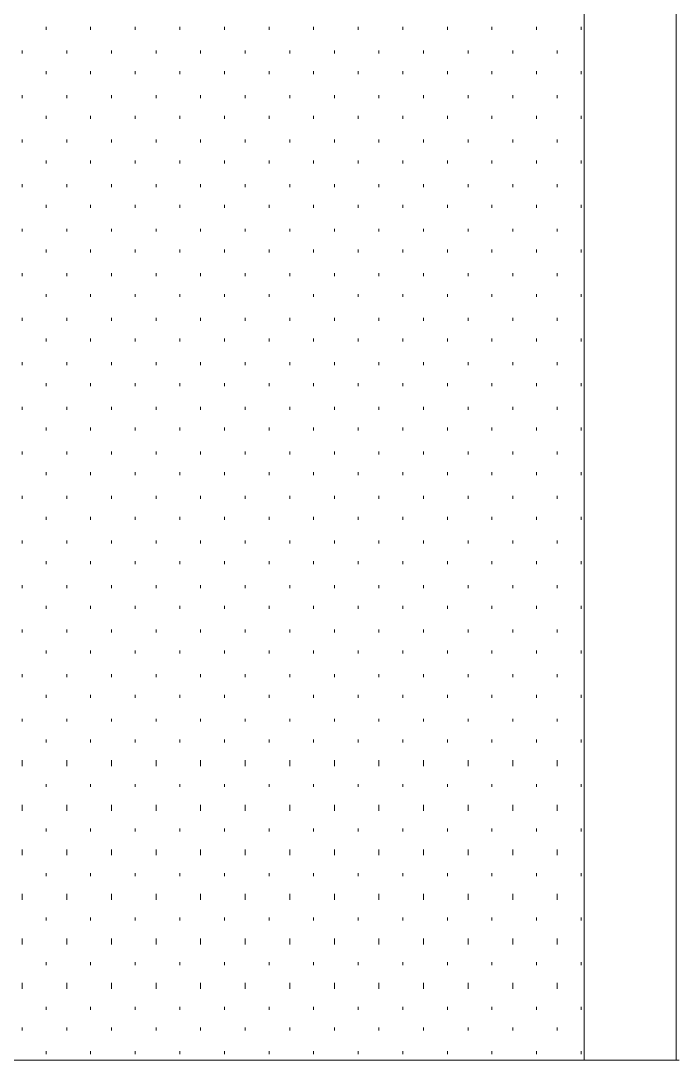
# Model space of a CAD drawing. Header units: inches. Extents: x -6061 to 13621, y -296 to 7483.
# Drawn here: x -5636.98 to -5619.24, y -184.56 to -156.53 of the extents above; entities that cross this region are included whole.
import ezdxf

# ---------------------------------------------------------------- set-up
doc = ezdxf.new("R2010")
doc.units = ezdxf.units.IN
doc.header["$MEASUREMENT"] = 0
doc.layers.get('0').update_dxf_attribs({"linetype": 'CONTINUOUS'})

msp = doc.modelspace()

# ---------------------------------------------------------------- linework, layer by layer
at = {"color": 7, "linetype": 'Continuous', "lineweight": 9, "true_color": 0x000007}
for p, q in [((-5621.8023, -184.55973), (-5621.8023, -92.53575)), ((-5619.31949, -184.55973), (-5619.31949, -92.53575)), ((-5621.8023, -184.55973), (-5621.8023, -95.01855)), ((-5621.8023, -184.55973), (-5657.84302, -184.55973)), ((-5657.84302, -184.55973), (-5621.8023, -184.55973)), ((-5619.31949, -184.55973), (-5621.8023, -184.55973)), ((-5621.8023, -184.55973), (-5619.31949, -184.55973))]:
    msp.add_line(p, q, dxfattribs=at)
at = {"color": 7, "linetype": 'Continuous', "lineweight": 18, "true_color": 0x000007}
for p, q in [((-5619.31949, -92.53575), (-5619.31949, -184.55973)), ((-5619.2394, -184.55973), (-5619.31949, -184.55973)), ((-5619.31949, -184.55973), (-5619.2394, -184.55973))]:
    msp.add_line(p, q, dxfattribs=at)
at = {"color": 7, "linetype": 'Continuous', "lineweight": 9, "true_color": 0xffffff}
for p, q in [((-5636.29868, -156.76833), (-5636.29868, -156.68824)), ((-5635.09732, -156.76833), (-5635.09732, -156.68824)), ((-5633.89596, -156.76833), (-5633.89596, -156.68824)), ((-5632.69461, -156.76833), (-5632.69461, -156.68824)), ((-5631.49325, -156.76833), (-5631.49325, -156.68824)), ((-5630.29189, -156.76833), (-5630.29189, -156.68824)), ((-5629.09053, -156.76833), (-5629.09053, -156.68824)), ((-5627.88918, -156.76833), (-5627.88918, -156.68824)), ((-5626.68782, -156.76833), (-5626.68782, -156.68824)), ((-5625.48646, -156.76833), (-5625.48646, -156.68824)), ((-5624.2851, -156.76833), (-5624.2851, -156.68824)), ((-5623.08375, -156.76833), (-5623.08375, -156.68824)), ((-5621.88239, -156.76833), (-5621.88239, -156.68824)), ((-5636.9394, -157.40905), (-5636.9394, -157.32896)), ((-5635.73805, -157.40905), (-5635.73805, -157.32896)), ((-5634.53669, -157.40905), (-5634.53669, -157.32896)), ((-5633.33533, -157.40905), (-5633.33533, -157.32896)), ((-5632.13397, -157.40905), (-5632.13397, -157.32896)), ((-5630.93262, -157.40905), (-5630.93262, -157.32896)), ((-5629.73126, -157.40905), (-5629.73126, -157.32896)), ((-5628.5299, -157.40905), (-5628.5299, -157.32896)), ((-5627.32854, -157.40905), (-5627.32854, -157.32896)), ((-5626.12719, -157.40905), (-5626.12719, -157.32896)), ((-5624.92583, -157.40905), (-5624.92583, -157.32896)), ((-5623.72447, -157.40905), (-5623.72447, -157.32896)), ((-5622.52311, -157.40905), (-5622.52311, -157.32896)), ((-5636.29868, -157.96968), (-5636.29868, -157.88959)), ((-5635.09732, -157.96968), (-5635.09732, -157.88959)), ((-5633.89596, -157.96968), (-5633.89596, -157.88959)), ((-5632.69461, -157.96968), (-5632.69461, -157.88959)), ((-5631.49325, -157.96968), (-5631.49325, -157.88959)), ((-5630.29189, -157.96968), (-5630.29189, -157.88959)), ((-5629.09053, -157.96968), (-5629.09053, -157.88959)), ((-5627.88918, -157.96968), (-5627.88918, -157.88959)), ((-5626.68782, -157.96968), (-5626.68782, -157.88959)), ((-5625.48646, -157.96968), (-5625.48646, -157.88959)), ((-5624.2851, -157.96968), (-5624.2851, -157.88959)), ((-5623.08375, -157.96968), (-5623.08375, -157.88959)), ((-5621.88239, -157.96968), (-5621.88239, -157.88959)), ((-5636.9394, -158.61041), (-5636.9394, -158.53032)), ((-5635.73805, -158.61041), (-5635.73805, -158.53032)), ((-5634.53669, -158.61041), (-5634.53669, -158.53032)), ((-5633.33533, -158.61041), (-5633.33533, -158.53032)), ((-5632.13397, -158.61041), (-5632.13397, -158.53032)), ((-5630.93262, -158.61041), (-5630.93262, -158.53032)), ((-5629.73126, -158.61041), (-5629.73126, -158.53032)), ((-5628.5299, -158.61041), (-5628.5299, -158.53032)), ((-5627.32854, -158.61041), (-5627.32854, -158.53032)), ((-5626.12719, -158.61041), (-5626.12719, -158.53032)), ((-5624.92583, -158.61041), (-5624.92583, -158.53032)), ((-5623.72447, -158.61041), (-5623.72447, -158.53032)), ((-5622.52311, -158.61041), (-5622.52311, -158.53032)), ((-5636.29868, -159.17104), (-5636.29868, -159.09095)), ((-5635.09732, -159.17104), (-5635.09732, -159.09095)), ((-5633.89596, -159.17104), (-5633.89596, -159.09095)), ((-5632.69461, -159.17104), (-5632.69461, -159.09095)), ((-5631.49325, -159.17104), (-5631.49325, -159.09095)), ((-5630.29189, -159.17104), (-5630.29189, -159.09095)), ((-5629.09053, -159.17104), (-5629.09053, -159.09095)), ((-5627.88918, -159.17104), (-5627.88918, -159.09095)), ((-5626.68782, -159.17104), (-5626.68782, -159.09095)), ((-5625.48646, -159.17104), (-5625.48646, -159.09095)), ((-5624.2851, -159.17104), (-5624.2851, -159.09095)), ((-5623.08375, -159.17104), (-5623.08375, -159.09095)), ((-5621.88239, -159.17104), (-5621.88239, -159.09095)), ((-5636.9394, -159.81176), (-5636.9394, -159.73167)), ((-5635.73805, -159.81176), (-5635.73805, -159.73167)), ((-5634.53669, -159.81176), (-5634.53669, -159.73167)), ((-5633.33533, -159.81176), (-5633.33533, -159.73167)), ((-5632.13397, -159.81176), (-5632.13397, -159.73167)), ((-5630.93262, -159.81176), (-5630.93262, -159.73167)), ((-5629.73126, -159.81176), (-5629.73126, -159.73167)), ((-5628.5299, -159.81176), (-5628.5299, -159.73167)), ((-5627.32854, -159.81176), (-5627.32854, -159.73167)), ((-5626.12719, -159.81176), (-5626.12719, -159.73167)), ((-5624.92583, -159.81176), (-5624.92583, -159.73167)), ((-5623.72447, -159.81176), (-5623.72447, -159.73167)), ((-5622.52311, -159.81176), (-5622.52311, -159.73167)), ((-5636.29868, -160.3724), (-5636.29868, -160.29231)), ((-5635.09732, -160.3724), (-5635.09732, -160.29231)), ((-5633.89596, -160.3724), (-5633.89596, -160.29231)), ((-5632.69461, -160.3724), (-5632.69461, -160.29231)), ((-5631.49325, -160.3724), (-5631.49325, -160.29231)), ((-5630.29189, -160.3724), (-5630.29189, -160.29231)), ((-5629.09053, -160.3724), (-5629.09053, -160.29231)), ((-5627.88918, -160.3724), (-5627.88918, -160.29231)), ((-5626.68782, -160.3724), (-5626.68782, -160.29231)), ((-5625.48646, -160.3724), (-5625.48646, -160.29231)), ((-5624.2851, -160.3724), (-5624.2851, -160.29231)), ((-5623.08375, -160.3724), (-5623.08375, -160.29231)), ((-5621.88239, -160.3724), (-5621.88239, -160.29231)), ((-5636.9394, -161.01312), (-5636.9394, -160.93303)), ((-5635.73805, -161.01312), (-5635.73805, -160.93303)), ((-5634.53669, -161.01312), (-5634.53669, -160.93303)), ((-5633.33533, -161.01312), (-5633.33533, -160.93303)), ((-5632.13397, -161.01312), (-5632.13397, -160.93303)), ((-5630.93262, -161.01312), (-5630.93262, -160.93303)), ((-5629.73126, -161.01312), (-5629.73126, -160.93303)), ((-5628.5299, -161.01312), (-5628.5299, -160.93303)), ((-5627.32854, -161.01312), (-5627.32854, -160.93303)), ((-5626.12719, -161.01312), (-5626.12719, -160.93303)), ((-5624.92583, -161.01312), (-5624.92583, -160.93303)), ((-5623.72447, -161.01312), (-5623.72447, -160.93303)), ((-5622.52311, -161.01312), (-5622.52311, -160.93303)), ((-5636.29868, -161.57376), (-5636.29868, -161.49367)), ((-5635.09732, -161.57376), (-5635.09732, -161.49367)), ((-5633.89596, -161.57376), (-5633.89596, -161.49367)), ((-5632.69461, -161.57376), (-5632.69461, -161.49367)), ((-5631.49325, -161.57376), (-5631.49325, -161.49367)), ((-5630.29189, -161.57376), (-5630.29189, -161.49367)), ((-5629.09053, -161.57376), (-5629.09053, -161.49367)), ((-5627.88918, -161.57376), (-5627.88918, -161.49367)), ((-5626.68782, -161.57376), (-5626.68782, -161.49367)), ((-5625.48646, -161.57376), (-5625.48646, -161.49367)), ((-5624.2851, -161.57376), (-5624.2851, -161.49367)), ((-5623.08375, -161.57376), (-5623.08375, -161.49367)), ((-5621.88239, -161.57376), (-5621.88239, -161.49367)), ((-5636.9394, -162.21448), (-5636.9394, -162.13439)), ((-5635.73805, -162.21448), (-5635.73805, -162.13439)), ((-5634.53669, -162.21448), (-5634.53669, -162.13439)), ((-5633.33533, -162.21448), (-5633.33533, -162.13439)), ((-5632.13397, -162.21448), (-5632.13397, -162.13439)), ((-5630.93262, -162.21448), (-5630.93262, -162.13439)), ((-5629.73126, -162.21448), (-5629.73126, -162.13439)), ((-5628.5299, -162.21448), (-5628.5299, -162.13439)), ((-5627.32854, -162.21448), (-5627.32854, -162.13439)), ((-5626.12719, -162.21448), (-5626.12719, -162.13439)), ((-5624.92583, -162.21448), (-5624.92583, -162.13439)), ((-5623.72447, -162.21448), (-5623.72447, -162.13439)), ((-5622.52311, -162.21448), (-5622.52311, -162.13439)), ((-5636.29868, -162.77511), (-5636.29868, -162.69502)), ((-5635.09732, -162.77511), (-5635.09732, -162.69502)), ((-5633.89596, -162.77511), (-5633.89596, -162.69502)), ((-5632.69461, -162.77511), (-5632.69461, -162.69502)), ((-5631.49325, -162.77511), (-5631.49325, -162.69502)), ((-5630.29189, -162.77511), (-5630.29189, -162.69502)), ((-5629.09053, -162.77511), (-5629.09053, -162.69502)), ((-5627.88918, -162.77511), (-5627.88918, -162.69502)), ((-5626.68782, -162.77511), (-5626.68782, -162.69502)), ((-5625.48646, -162.77511), (-5625.48646, -162.69502)), ((-5624.2851, -162.77511), (-5624.2851, -162.69502)), ((-5623.08375, -162.77511), (-5623.08375, -162.69502)), ((-5621.88239, -162.77511), (-5621.88239, -162.69502)), ((-5636.9394, -163.41584), (-5636.9394, -163.33575)), ((-5635.73805, -163.41584), (-5635.73805, -163.33575)), ((-5634.53669, -163.41584), (-5634.53669, -163.33575)), ((-5633.33533, -163.41584), (-5633.33533, -163.33575)), ((-5632.13397, -163.41584), (-5632.13397, -163.33575)), ((-5630.93262, -163.41584), (-5630.93262, -163.33575)), ((-5629.73126, -163.41584), (-5629.73126, -163.33575)), ((-5628.5299, -163.41584), (-5628.5299, -163.33575)), ((-5627.32854, -163.41584), (-5627.32854, -163.33575)), ((-5626.12719, -163.41584), (-5626.12719, -163.33575)), ((-5624.92583, -163.41584), (-5624.92583, -163.33575)), ((-5623.72447, -163.41584), (-5623.72447, -163.33575)), ((-5622.52311, -163.41584), (-5622.52311, -163.33575)), ((-5636.29868, -163.97647), (-5636.29868, -163.89638)), ((-5635.09732, -163.97647), (-5635.09732, -163.89638)), ((-5633.89596, -163.97647), (-5633.89596, -163.89638)), ((-5632.69461, -163.97647), (-5632.69461, -163.89638)), ((-5631.49325, -163.97647), (-5631.49325, -163.89638)), ((-5630.29189, -163.97647), (-5630.29189, -163.89638)), ((-5629.09053, -163.97647), (-5629.09053, -163.89638)), ((-5627.88918, -163.97647), (-5627.88918, -163.89638)), ((-5626.68782, -163.97647), (-5626.68782, -163.89638)), ((-5625.48646, -163.97647), (-5625.48646, -163.89638)), ((-5624.2851, -163.97647), (-5624.2851, -163.89638)), ((-5623.08375, -163.97647), (-5623.08375, -163.89638)), ((-5621.88239, -163.97647), (-5621.88239, -163.89638)), ((-5636.9394, -164.61719), (-5636.9394, -164.5371)), ((-5635.73805, -164.61719), (-5635.73805, -164.5371)), ((-5634.53669, -164.61719), (-5634.53669, -164.5371)), ((-5633.33533, -164.61719), (-5633.33533, -164.5371)), ((-5632.13397, -164.61719), (-5632.13397, -164.5371)), ((-5630.93262, -164.61719), (-5630.93262, -164.5371)), ((-5629.73126, -164.61719), (-5629.73126, -164.5371)), ((-5628.5299, -164.61719), (-5628.5299, -164.5371)), ((-5627.32854, -164.61719), (-5627.32854, -164.5371)), ((-5626.12719, -164.61719), (-5626.12719, -164.5371)), ((-5624.92583, -164.61719), (-5624.92583, -164.5371)), ((-5623.72447, -164.61719), (-5623.72447, -164.5371)), ((-5622.52311, -164.61719), (-5622.52311, -164.5371)), ((-5636.29868, -165.17783), (-5636.29868, -165.09774)), ((-5635.09732, -165.17783), (-5635.09732, -165.09774)), ((-5633.89596, -165.17783), (-5633.89596, -165.09774)), ((-5632.69461, -165.17783), (-5632.69461, -165.09774)), ((-5631.49325, -165.17783), (-5631.49325, -165.09774)), ((-5630.29189, -165.17783), (-5630.29189, -165.09774)), ((-5629.09053, -165.17783), (-5629.09053, -165.09774)), ((-5627.88918, -165.17783), (-5627.88918, -165.09774)), ((-5626.68782, -165.17783), (-5626.68782, -165.09774)), ((-5625.48646, -165.17783), (-5625.48646, -165.09774)), ((-5624.2851, -165.17783), (-5624.2851, -165.09774)), ((-5623.08375, -165.17783), (-5623.08375, -165.09774)), ((-5621.88239, -165.17783), (-5621.88239, -165.09774)), ((-5636.9394, -165.81855), (-5636.9394, -165.73846)), ((-5635.73805, -165.81855), (-5635.73805, -165.73846)), ((-5634.53669, -165.81855), (-5634.53669, -165.73846)), ((-5633.33533, -165.81855), (-5633.33533, -165.73846)), ((-5632.13397, -165.81855), (-5632.13397, -165.73846)), ((-5630.93262, -165.81855), (-5630.93262, -165.73846)), ((-5629.73126, -165.81855), (-5629.73126, -165.73846)), ((-5628.5299, -165.81855), (-5628.5299, -165.73846)), ((-5627.32854, -165.81855), (-5627.32854, -165.73846)), ((-5626.12719, -165.81855), (-5626.12719, -165.73846)), ((-5624.92583, -165.81855), (-5624.92583, -165.73846)), ((-5623.72447, -165.81855), (-5623.72447, -165.73846)), ((-5622.52311, -165.81855), (-5622.52311, -165.73846)), ((-5636.29868, -166.37919), (-5636.29868, -166.2991)), ((-5635.09732, -166.37919), (-5635.09732, -166.2991)), ((-5633.89596, -166.37919), (-5633.89596, -166.2991)), ((-5632.69461, -166.37919), (-5632.69461, -166.2991)), ((-5631.49325, -166.37919), (-5631.49325, -166.2991)), ((-5630.29189, -166.37919), (-5630.29189, -166.2991)), ((-5629.09053, -166.37919), (-5629.09053, -166.2991)), ((-5627.88918, -166.37919), (-5627.88918, -166.2991)), ((-5626.68782, -166.37919), (-5626.68782, -166.2991)), ((-5625.48646, -166.37919), (-5625.48646, -166.2991)), ((-5624.2851, -166.37919), (-5624.2851, -166.2991)), ((-5623.08375, -166.37919), (-5623.08375, -166.2991)), ((-5621.88239, -166.37919), (-5621.88239, -166.2991)), ((-5636.9394, -167.01991), (-5636.9394, -166.93982)), ((-5635.73805, -167.01991), (-5635.73805, -166.93982)), ((-5634.53669, -167.01991), (-5634.53669, -166.93982)), ((-5633.33533, -167.01991), (-5633.33533, -166.93982)), ((-5632.13397, -167.01991), (-5632.13397, -166.93982)), ((-5630.93262, -167.01991), (-5630.93262, -166.93982)), ((-5629.73126, -167.01991), (-5629.73126, -166.93982)), ((-5628.5299, -167.01991), (-5628.5299, -166.93982)), ((-5627.32854, -167.01991), (-5627.32854, -166.93982)), ((-5626.12719, -167.01991), (-5626.12719, -166.93982)), ((-5624.92583, -167.01991), (-5624.92583, -166.93982)), ((-5623.72447, -167.01991), (-5623.72447, -166.93982)), ((-5622.52311, -167.01991), (-5622.52311, -166.93982)), ((-5636.29868, -167.58054), (-5636.29868, -167.50045)), ((-5635.09732, -167.58054), (-5635.09732, -167.50045)), ((-5633.89596, -167.58054), (-5633.89596, -167.50045)), ((-5632.69461, -167.58054), (-5632.69461, -167.50045)), ((-5631.49325, -167.58054), (-5631.49325, -167.50045)), ((-5630.29189, -167.58054), (-5630.29189, -167.50045)), ((-5629.09053, -167.58054), (-5629.09053, -167.50045)), ((-5627.88918, -167.58054), (-5627.88918, -167.50045)), ((-5626.68782, -167.58054), (-5626.68782, -167.50045)), ((-5625.48646, -167.58054), (-5625.48646, -167.50045)), ((-5624.2851, -167.58054), (-5624.2851, -167.50045)), ((-5623.08375, -167.58054), (-5623.08375, -167.50045)), ((-5621.88239, -167.58054), (-5621.88239, -167.50045)), ((-5636.9394, -168.22127), (-5636.9394, -168.14118)), ((-5635.73805, -168.22127), (-5635.73805, -168.14118)), ((-5634.53669, -168.22127), (-5634.53669, -168.14118)), ((-5633.33533, -168.22127), (-5633.33533, -168.14118)), ((-5632.13397, -168.22127), (-5632.13397, -168.14118)), ((-5630.93262, -168.22127), (-5630.93262, -168.14118)), ((-5629.73126, -168.22127), (-5629.73126, -168.14118)), ((-5628.5299, -168.22127), (-5628.5299, -168.14118)), ((-5627.32854, -168.22127), (-5627.32854, -168.14118)), ((-5626.12719, -168.22127), (-5626.12719, -168.14118)), ((-5624.92583, -168.22127), (-5624.92583, -168.14118)), ((-5623.72447, -168.22127), (-5623.72447, -168.14118)), ((-5622.52311, -168.22127), (-5622.52311, -168.14118)), ((-5636.29868, -168.7819), (-5636.29868, -168.70181)), ((-5635.09732, -168.7819), (-5635.09732, -168.70181)), ((-5633.89596, -168.7819), (-5633.89596, -168.70181)), ((-5632.69461, -168.7819), (-5632.69461, -168.70181)), ((-5631.49325, -168.7819), (-5631.49325, -168.70181)), ((-5630.29189, -168.7819), (-5630.29189, -168.70181)), ((-5629.09053, -168.7819), (-5629.09053, -168.70181)), ((-5627.88918, -168.7819), (-5627.88918, -168.70181)), ((-5626.68782, -168.7819), (-5626.68782, -168.70181)), ((-5625.48646, -168.7819), (-5625.48646, -168.70181)), ((-5624.2851, -168.7819), (-5624.2851, -168.70181)), ((-5623.08375, -168.7819), (-5623.08375, -168.70181)), ((-5621.88239, -168.7819), (-5621.88239, -168.70181)), ((-5636.9394, -169.42262), (-5636.9394, -169.34253)), ((-5635.73805, -169.42262), (-5635.73805, -169.34253)), ((-5634.53669, -169.42262), (-5634.53669, -169.34253)), ((-5633.33533, -169.42262), (-5633.33533, -169.34253)), ((-5632.13397, -169.42262), (-5632.13397, -169.34253)), ((-5630.93262, -169.42262), (-5630.93262, -169.34253)), ((-5629.73126, -169.42262), (-5629.73126, -169.34253)), ((-5628.5299, -169.42262), (-5628.5299, -169.34253)), ((-5627.32854, -169.42262), (-5627.32854, -169.34253)), ((-5626.12719, -169.42262), (-5626.12719, -169.34253)), ((-5624.92583, -169.42262), (-5624.92583, -169.34253)), ((-5623.72447, -169.42262), (-5623.72447, -169.34253)), ((-5622.52311, -169.42262), (-5622.52311, -169.34253)), ((-5636.29868, -169.98326), (-5636.29868, -169.90317)), ((-5635.09732, -169.98326), (-5635.09732, -169.90317)), ((-5633.89596, -169.98326), (-5633.89596, -169.90317)), ((-5632.69461, -169.98326), (-5632.69461, -169.90317)), ((-5631.49325, -169.98326), (-5631.49325, -169.90317)), ((-5630.29189, -169.98326), (-5630.29189, -169.90317)), ((-5629.09053, -169.98326), (-5629.09053, -169.90317)), ((-5627.88918, -169.98326), (-5627.88918, -169.90317)), ((-5626.68782, -169.98326), (-5626.68782, -169.90317)), ((-5625.48646, -169.98326), (-5625.48646, -169.90317)), ((-5624.2851, -169.98326), (-5624.2851, -169.90317)), ((-5623.08375, -169.98326), (-5623.08375, -169.90317)), ((-5621.88239, -169.98326), (-5621.88239, -169.90317)), ((-5636.9394, -170.62398), (-5636.9394, -170.54389)), ((-5635.73805, -170.62398), (-5635.73805, -170.54389)), ((-5634.53669, -170.62398), (-5634.53669, -170.54389)), ((-5633.33533, -170.62398), (-5633.33533, -170.54389)), ((-5632.13397, -170.62398), (-5632.13397, -170.54389)), ((-5630.93262, -170.62398), (-5630.93262, -170.54389)), ((-5629.73126, -170.62398), (-5629.73126, -170.54389)), ((-5628.5299, -170.62398), (-5628.5299, -170.54389)), ((-5627.32854, -170.62398), (-5627.32854, -170.54389)), ((-5626.12719, -170.62398), (-5626.12719, -170.54389)), ((-5624.92583, -170.62398), (-5624.92583, -170.54389)), ((-5623.72447, -170.62398), (-5623.72447, -170.54389)), ((-5622.52311, -170.62398), (-5622.52311, -170.54389)), ((-5636.29868, -171.18462), (-5636.29868, -171.10453)), ((-5635.09732, -171.18462), (-5635.09732, -171.10453)), ((-5633.89596, -171.18462), (-5633.89596, -171.10453)), ((-5632.69461, -171.18462), (-5632.69461, -171.10453)), ((-5631.49325, -171.18462), (-5631.49325, -171.10453)), ((-5630.29189, -171.18462), (-5630.29189, -171.10453)), ((-5629.09053, -171.18462), (-5629.09053, -171.10453)), ((-5627.88918, -171.18462), (-5627.88918, -171.10453)), ((-5626.68782, -171.18462), (-5626.68782, -171.10453)), ((-5625.48646, -171.18462), (-5625.48646, -171.10453)), ((-5624.2851, -171.18462), (-5624.2851, -171.10453)), ((-5623.08375, -171.18462), (-5623.08375, -171.10453)), ((-5621.88239, -171.18462), (-5621.88239, -171.10453)), ((-5636.9394, -171.82534), (-5636.9394, -171.74525)), ((-5635.73805, -171.82534), (-5635.73805, -171.74525)), ((-5634.53669, -171.82534), (-5634.53669, -171.74525)), ((-5633.33533, -171.82534), (-5633.33533, -171.74525)), ((-5632.13397, -171.82534), (-5632.13397, -171.74525)), ((-5630.93262, -171.82534), (-5630.93262, -171.74525)), ((-5629.73126, -171.82534), (-5629.73126, -171.74525)), ((-5628.5299, -171.82534), (-5628.5299, -171.74525)), ((-5627.32854, -171.82534), (-5627.32854, -171.74525)), ((-5626.12719, -171.82534), (-5626.12719, -171.74525)), ((-5624.92583, -171.82534), (-5624.92583, -171.74525)), ((-5623.72447, -171.82534), (-5623.72447, -171.74525)), ((-5622.52311, -171.82534), (-5622.52311, -171.74525)), ((-5636.29868, -172.38597), (-5636.29868, -172.30588)), ((-5635.09732, -172.38597), (-5635.09732, -172.30588)), ((-5633.89596, -172.38597), (-5633.89596, -172.30588)), ((-5632.69461, -172.38597), (-5632.69461, -172.30588)), ((-5631.49325, -172.38597), (-5631.49325, -172.30588)), ((-5630.29189, -172.38597), (-5630.29189, -172.30588)), ((-5629.09053, -172.38597), (-5629.09053, -172.30588)), ((-5627.88918, -172.38597), (-5627.88918, -172.30588)), ((-5626.68782, -172.38597), (-5626.68782, -172.30588)), ((-5625.48646, -172.38597), (-5625.48646, -172.30588)), ((-5624.2851, -172.38597), (-5624.2851, -172.30588)), ((-5623.08375, -172.38597), (-5623.08375, -172.30588)), ((-5621.88239, -172.38597), (-5621.88239, -172.30588)), ((-5636.9394, -173.0267), (-5636.9394, -172.94661)), ((-5635.73805, -173.0267), (-5635.73805, -172.94661)), ((-5634.53669, -173.0267), (-5634.53669, -172.94661)), ((-5633.33533, -173.0267), (-5633.33533, -172.94661)), ((-5632.13397, -173.0267), (-5632.13397, -172.94661)), ((-5630.93262, -173.0267), (-5630.93262, -172.94661)), ((-5629.73126, -173.0267), (-5629.73126, -172.94661)), ((-5628.5299, -173.0267), (-5628.5299, -172.94661)), ((-5627.32854, -173.0267), (-5627.32854, -172.94661)), ((-5626.12719, -173.0267), (-5626.12719, -172.94661)), ((-5624.92583, -173.0267), (-5624.92583, -172.94661)), ((-5623.72447, -173.0267), (-5623.72447, -172.94661)), ((-5622.52311, -173.0267), (-5622.52311, -172.94661)), ((-5636.29868, -173.58733), (-5636.29868, -173.50724)), ((-5635.09732, -173.58733), (-5635.09732, -173.50724)), ((-5633.89596, -173.58733), (-5633.89596, -173.50724)), ((-5632.69461, -173.58733), (-5632.69461, -173.50724)), ((-5631.49325, -173.58733), (-5631.49325, -173.50724)), ((-5630.29189, -173.58733), (-5630.29189, -173.50724)), ((-5629.09053, -173.58733), (-5629.09053, -173.50724)), ((-5627.88918, -173.58733), (-5627.88918, -173.50724)), ((-5626.68782, -173.58733), (-5626.68782, -173.50724)), ((-5625.48646, -173.58733), (-5625.48646, -173.50724)), ((-5624.2851, -173.58733), (-5624.2851, -173.50724)), ((-5623.08375, -173.58733), (-5623.08375, -173.50724)), ((-5621.88239, -173.58733), (-5621.88239, -173.50724)), ((-5636.9394, -174.22805), (-5636.9394, -174.14796)), ((-5635.73805, -174.22805), (-5635.73805, -174.14796)), ((-5634.53669, -174.22805), (-5634.53669, -174.14796)), ((-5633.33533, -174.22805), (-5633.33533, -174.14796)), ((-5632.13397, -174.22805), (-5632.13397, -174.14796)), ((-5630.93262, -174.22805), (-5630.93262, -174.14796)), ((-5629.73126, -174.22805), (-5629.73126, -174.14796)), ((-5628.5299, -174.22805), (-5628.5299, -174.14796)), ((-5627.32854, -174.22805), (-5627.32854, -174.14796)), ((-5626.12719, -174.22805), (-5626.12719, -174.14796)), ((-5624.92583, -174.22805), (-5624.92583, -174.14796)), ((-5623.72447, -174.22805), (-5623.72447, -174.14796)), ((-5622.52311, -174.22805), (-5622.52311, -174.14796)), ((-5636.29868, -174.78869), (-5636.29868, -174.7086)), ((-5635.09732, -174.78869), (-5635.09732, -174.7086)), ((-5633.89596, -174.78869), (-5633.89596, -174.7086)), ((-5632.69461, -174.78869), (-5632.69461, -174.7086)), ((-5631.49325, -174.78869), (-5631.49325, -174.7086)), ((-5630.29189, -174.78869), (-5630.29189, -174.7086)), ((-5629.09053, -174.78869), (-5629.09053, -174.7086)), ((-5627.88918, -174.78869), (-5627.88918, -174.7086)), ((-5626.68782, -174.78869), (-5626.68782, -174.7086)), ((-5625.48646, -174.78869), (-5625.48646, -174.7086)), ((-5624.2851, -174.78869), (-5624.2851, -174.7086)), ((-5623.08375, -174.78869), (-5623.08375, -174.7086)), ((-5621.88239, -174.78869), (-5621.88239, -174.7086)), ((-5636.9394, -175.42941), (-5636.9394, -175.34932)), ((-5635.73805, -175.42941), (-5635.73805, -175.34932)), ((-5634.53669, -175.42941), (-5634.53669, -175.34932)), ((-5633.33533, -175.42941), (-5633.33533, -175.34932)), ((-5632.13397, -175.42941), (-5632.13397, -175.34932)), ((-5630.93262, -175.42941), (-5630.93262, -175.34932)), ((-5629.73126, -175.42941), (-5629.73126, -175.34932)), ((-5628.5299, -175.42941), (-5628.5299, -175.34932)), ((-5627.32854, -175.42941), (-5627.32854, -175.34932)), ((-5626.12719, -175.42941), (-5626.12719, -175.34932)), ((-5624.92583, -175.42941), (-5624.92583, -175.34932)), ((-5623.72447, -175.42941), (-5623.72447, -175.34932)), ((-5622.52311, -175.42941), (-5622.52311, -175.34932)), ((-5636.29868, -175.99005), (-5636.29868, -175.90995)), ((-5635.09732, -175.99005), (-5635.09732, -175.90995)), ((-5633.89596, -175.99005), (-5633.89596, -175.90995)), ((-5632.69461, -175.99005), (-5632.69461, -175.90995)), ((-5631.49325, -175.99005), (-5631.49325, -175.90995)), ((-5630.29189, -175.99005), (-5630.29189, -175.90995)), ((-5629.09053, -175.99005), (-5629.09053, -175.90995)), ((-5627.88918, -175.99005), (-5627.88918, -175.90995)), ((-5626.68782, -175.99005), (-5626.68782, -175.90995)), ((-5625.48646, -175.99005), (-5625.48646, -175.90995)), ((-5624.2851, -175.99005), (-5624.2851, -175.90995)), ((-5623.08375, -175.99005), (-5623.08375, -175.90995)), ((-5621.88239, -175.99005), (-5621.88239, -175.90995)), ((-5636.9394, -176.63077), (-5636.9394, -176.47059)), ((-5635.73805, -176.63077), (-5635.73805, -176.47059)), ((-5634.53669, -176.63077), (-5634.53669, -176.47059)), ((-5633.33533, -176.63077), (-5633.33533, -176.47059)), ((-5632.13397, -176.63077), (-5632.13397, -176.47059)), ((-5630.93262, -176.63077), (-5630.93262, -176.47059)), ((-5629.73126, -176.63077), (-5629.73126, -176.47059)), ((-5628.5299, -176.63077), (-5628.5299, -176.47059)), ((-5627.32854, -176.63077), (-5627.32854, -176.47059)), ((-5626.12719, -176.63077), (-5626.12719, -176.47059)), ((-5624.92583, -176.63077), (-5624.92583, -176.47059)), ((-5623.72447, -176.63077), (-5623.72447, -176.47059)), ((-5622.52311, -176.63077), (-5622.52311, -176.47059)), ((-5636.29868, -177.1914), (-5636.29868, -177.11131)), ((-5635.09732, -177.1914), (-5635.09732, -177.11131)), ((-5633.89596, -177.1914), (-5633.89596, -177.11131)), ((-5632.69461, -177.1914), (-5632.69461, -177.11131)), ((-5631.49325, -177.1914), (-5631.49325, -177.11131)), ((-5630.29189, -177.1914), (-5630.29189, -177.11131)), ((-5629.09053, -177.1914), (-5629.09053, -177.11131)), ((-5627.88918, -177.1914), (-5627.88918, -177.11131)), ((-5626.68782, -177.1914), (-5626.68782, -177.11131)), ((-5625.48646, -177.1914), (-5625.48646, -177.11131)), ((-5624.2851, -177.1914), (-5624.2851, -177.11131)), ((-5623.08375, -177.1914), (-5623.08375, -177.11131)), ((-5621.88239, -177.1914), (-5621.88239, -177.11131)), ((-5636.9394, -177.83213), (-5636.9394, -177.67195)), ((-5635.73805, -177.83213), (-5635.73805, -177.67195)), ((-5634.53669, -177.83213), (-5634.53669, -177.67195)), ((-5633.33533, -177.83213), (-5633.33533, -177.67195)), ((-5632.13397, -177.83213), (-5632.13397, -177.67195)), ((-5630.93262, -177.83213), (-5630.93262, -177.67195)), ((-5629.73126, -177.83213), (-5629.73126, -177.67195)), ((-5628.5299, -177.83213), (-5628.5299, -177.67195)), ((-5627.32854, -177.83213), (-5627.32854, -177.67195)), ((-5626.12719, -177.83213), (-5626.12719, -177.67195)), ((-5624.92583, -177.83213), (-5624.92583, -177.67195)), ((-5623.72447, -177.83213), (-5623.72447, -177.67195)), ((-5622.52311, -177.83213), (-5622.52311, -177.67195)), ((-5636.29868, -178.39276), (-5636.29868, -178.31267)), ((-5635.09732, -178.39276), (-5635.09732, -178.31267)), ((-5633.89596, -178.39276), (-5633.89596, -178.31267)), ((-5632.69461, -178.39276), (-5632.69461, -178.31267)), ((-5631.49325, -178.39276), (-5631.49325, -178.31267)), ((-5630.29189, -178.39276), (-5630.29189, -178.31267)), ((-5629.09053, -178.39276), (-5629.09053, -178.31267)), ((-5627.88918, -178.39276), (-5627.88918, -178.31267)), ((-5626.68782, -178.39276), (-5626.68782, -178.31267)), ((-5625.48646, -178.39276), (-5625.48646, -178.31267)), ((-5624.2851, -178.39276), (-5624.2851, -178.31267)), ((-5623.08375, -178.39276), (-5623.08375, -178.31267)), ((-5621.88239, -178.39276), (-5621.88239, -178.31267)), ((-5636.9394, -179.03348), (-5636.9394, -178.8733)), ((-5635.73805, -179.03348), (-5635.73805, -178.8733)), ((-5634.53669, -179.03348), (-5634.53669, -178.8733)), ((-5633.33533, -179.03348), (-5633.33533, -178.8733)), ((-5632.13397, -179.03348), (-5632.13397, -178.8733)), ((-5630.93262, -179.03348), (-5630.93262, -178.8733)), ((-5629.73126, -179.03348), (-5629.73126, -178.8733)), ((-5628.5299, -179.03348), (-5628.5299, -178.8733)), ((-5627.32854, -179.03348), (-5627.32854, -178.8733)), ((-5626.12719, -179.03348), (-5626.12719, -178.8733)), ((-5624.92583, -179.03348), (-5624.92583, -178.8733)), ((-5623.72447, -179.03348), (-5623.72447, -178.8733)), ((-5622.52311, -179.03348), (-5622.52311, -178.8733)), ((-5636.29868, -179.59412), (-5636.29868, -179.51403)), ((-5635.09732, -179.59412), (-5635.09732, -179.51403)), ((-5633.89596, -179.59412), (-5633.89596, -179.51403)), ((-5632.69461, -179.59412), (-5632.69461, -179.51403)), ((-5631.49325, -179.59412), (-5631.49325, -179.51403)), ((-5630.29189, -179.59412), (-5630.29189, -179.51403)), ((-5629.09053, -179.59412), (-5629.09053, -179.51403)), ((-5627.88918, -179.59412), (-5627.88918, -179.51403)), ((-5626.68782, -179.59412), (-5626.68782, -179.51403)), ((-5625.48646, -179.59412), (-5625.48646, -179.51403)), ((-5624.2851, -179.59412), (-5624.2851, -179.51403)), ((-5623.08375, -179.59412), (-5623.08375, -179.51403)), ((-5621.88239, -179.59412), (-5621.88239, -179.51403)), ((-5636.9394, -180.23484), (-5636.9394, -180.07466)), ((-5635.73805, -180.23484), (-5635.73805, -180.07466)), ((-5634.53669, -180.23484), (-5634.53669, -180.07466)), ((-5633.33533, -180.23484), (-5633.33533, -180.07466)), ((-5632.13397, -180.23484), (-5632.13397, -180.07466)), ((-5630.93262, -180.23484), (-5630.93262, -180.07466)), ((-5629.73126, -180.23484), (-5629.73126, -180.07466)), ((-5628.5299, -180.23484), (-5628.5299, -180.07466)), ((-5627.32854, -180.23484), (-5627.32854, -180.07466)), ((-5626.12719, -180.23484), (-5626.12719, -180.07466)), ((-5624.92583, -180.23484), (-5624.92583, -180.07466)), ((-5623.72447, -180.23484), (-5623.72447, -180.07466)), ((-5622.52311, -180.23484), (-5622.52311, -180.07466)), ((-5636.29868, -180.79548), (-5636.29868, -180.71538)), ((-5635.09732, -180.79548), (-5635.09732, -180.71538)), ((-5633.89596, -180.79548), (-5633.89596, -180.71538)), ((-5632.69461, -180.79548), (-5632.69461, -180.71538)), ((-5631.49325, -180.79548), (-5631.49325, -180.71538)), ((-5630.29189, -180.79548), (-5630.29189, -180.71538)), ((-5629.09053, -180.79548), (-5629.09053, -180.71538)), ((-5627.88918, -180.79548), (-5627.88918, -180.71538)), ((-5626.68782, -180.79548), (-5626.68782, -180.71538)), ((-5625.48646, -180.79548), (-5625.48646, -180.71538)), ((-5624.2851, -180.79548), (-5624.2851, -180.71538)), ((-5623.08375, -180.79548), (-5623.08375, -180.71538)), ((-5621.88239, -180.79548), (-5621.88239, -180.71538)), ((-5636.9394, -181.4362), (-5636.9394, -181.27602)), ((-5635.73805, -181.4362), (-5635.73805, -181.27602)), ((-5634.53669, -181.4362), (-5634.53669, -181.27602)), ((-5633.33533, -181.4362), (-5633.33533, -181.27602)), ((-5632.13397, -181.4362), (-5632.13397, -181.27602)), ((-5630.93262, -181.4362), (-5630.93262, -181.27602)), ((-5629.73126, -181.4362), (-5629.73126, -181.27602)), ((-5628.5299, -181.4362), (-5628.5299, -181.27602)), ((-5627.32854, -181.4362), (-5627.32854, -181.27602)), ((-5626.12719, -181.4362), (-5626.12719, -181.27602)), ((-5624.92583, -181.4362), (-5624.92583, -181.27602)), ((-5623.72447, -181.4362), (-5623.72447, -181.27602)), ((-5622.52311, -181.4362), (-5622.52311, -181.27602)), ((-5636.29868, -181.99683), (-5636.29868, -181.91674)), ((-5635.09732, -181.99683), (-5635.09732, -181.91674)), ((-5633.89596, -181.99683), (-5633.89596, -181.91674)), ((-5632.69461, -181.99683), (-5632.69461, -181.91674)), ((-5631.49325, -181.99683), (-5631.49325, -181.91674)), ((-5630.29189, -181.99683), (-5630.29189, -181.91674)), ((-5629.09053, -181.99683), (-5629.09053, -181.91674)), ((-5627.88918, -181.99683), (-5627.88918, -181.91674)), ((-5626.68782, -181.99683), (-5626.68782, -181.91674)), ((-5625.48646, -181.99683), (-5625.48646, -181.91674)), ((-5624.2851, -181.99683), (-5624.2851, -181.91674)), ((-5623.08375, -181.99683), (-5623.08375, -181.91674)), ((-5621.88239, -181.99683), (-5621.88239, -181.91674)), ((-5636.9394, -182.63756), (-5636.9394, -182.47738)), ((-5635.73805, -182.63756), (-5635.73805, -182.47738)), ((-5634.53669, -182.63756), (-5634.53669, -182.47738)), ((-5633.33533, -182.63756), (-5633.33533, -182.47738)), ((-5632.13397, -182.63756), (-5632.13397, -182.47738)), ((-5630.93262, -182.63756), (-5630.93262, -182.47738)), ((-5629.73126, -182.63756), (-5629.73126, -182.47738)), ((-5628.5299, -182.63756), (-5628.5299, -182.47738)), ((-5627.32854, -182.63756), (-5627.32854, -182.47738)), ((-5626.12719, -182.63756), (-5626.12719, -182.47738)), ((-5624.92583, -182.63756), (-5624.92583, -182.47738)), ((-5623.72447, -182.63756), (-5623.72447, -182.47738)), ((-5622.52311, -182.63756), (-5622.52311, -182.47738)), ((-5636.29868, -183.19819), (-5636.29868, -183.1181)), ((-5635.09732, -183.19819), (-5635.09732, -183.1181)), ((-5633.89596, -183.19819), (-5633.89596, -183.1181)), ((-5632.69461, -183.19819), (-5632.69461, -183.1181)), ((-5631.49325, -183.19819), (-5631.49325, -183.1181)), ((-5630.29189, -183.19819), (-5630.29189, -183.1181)), ((-5629.09053, -183.19819), (-5629.09053, -183.1181)), ((-5627.88918, -183.19819), (-5627.88918, -183.1181)), ((-5626.68782, -183.19819), (-5626.68782, -183.1181)), ((-5625.48646, -183.19819), (-5625.48646, -183.1181)), ((-5624.2851, -183.19819), (-5624.2851, -183.1181)), ((-5623.08375, -183.19819), (-5623.08375, -183.1181)), ((-5621.88239, -183.19819), (-5621.88239, -183.1181)), ((-5636.9394, -183.75882), (-5636.9394, -183.67873)), ((-5635.73805, -183.75882), (-5635.73805, -183.67873)), ((-5634.53669, -183.75882), (-5634.53669, -183.67873)), ((-5633.33533, -183.75882), (-5633.33533, -183.67873)), ((-5632.13397, -183.75882), (-5632.13397, -183.67873)), ((-5630.93262, -183.75882), (-5630.93262, -183.67873)), ((-5629.73126, -183.75882), (-5629.73126, -183.67873)), ((-5628.5299, -183.75882), (-5628.5299, -183.67873)), ((-5627.32854, -183.75882), (-5627.32854, -183.67873)), ((-5626.12719, -183.75882), (-5626.12719, -183.67873)), ((-5624.92583, -183.75882), (-5624.92583, -183.67873)), ((-5623.72447, -183.75882), (-5623.72447, -183.67873)), ((-5622.52311, -183.75882), (-5622.52311, -183.67873)), ((-5636.29868, -184.39955), (-5636.29868, -184.31946)), ((-5635.09732, -184.39955), (-5635.09732, -184.31946)), ((-5633.89596, -184.39955), (-5633.89596, -184.31946)), ((-5632.69461, -184.39955), (-5632.69461, -184.31946)), ((-5631.49325, -184.39955), (-5631.49325, -184.31946)), ((-5630.29189, -184.39955), (-5630.29189, -184.31946)), ((-5629.09053, -184.39955), (-5629.09053, -184.31946)), ((-5627.88918, -184.39955), (-5627.88918, -184.31946)), ((-5626.68782, -184.39955), (-5626.68782, -184.31946)), ((-5625.48646, -184.39955), (-5625.48646, -184.31946)), ((-5624.2851, -184.39955), (-5624.2851, -184.31946)), ((-5623.08375, -184.39955), (-5623.08375, -184.31946)), ((-5621.88239, -184.39955), (-5621.88239, -184.31946))]:
    msp.add_line(p, q, dxfattribs=at)

doc.saveas('drawing.dxf')
